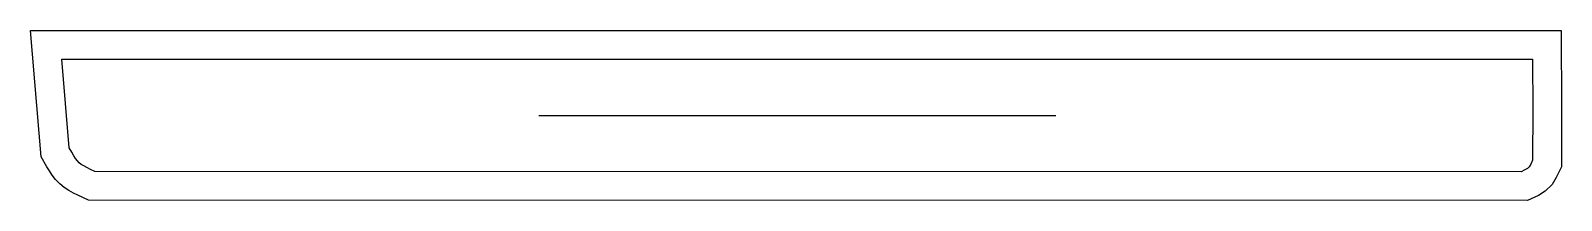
# Model space of a CAD drawing. Header units: inches. Extents: x 0 to 21, y 0 to 2.3.
import ezdxf

# ---------------------------------------------------------------- set-up
doc = ezdxf.new("R2010")
doc.units = ezdxf.units.IN

msp = doc.modelspace()

# ---------------------------------------------------------------- linework, layer by layer
at = {"layer": 'T001L001'}
for points in [[(0, 2.332), (20.976, 2.332), (20.978, 1.245), (20.978, 0.463), (20.907, 0.313), (20.851, 0.219), (20.757, 0.125), (20.663, 0.07), (20.513, 0), (0.791, 0.002), (0.645, 0.072), (0.586, 0.102), (0.525, 0.135), (0.462, 0.176), (0.399, 0.228), (0.342, 0.287), (0.296, 0.347), (0.258, 0.405), (0.224, 0.462), (0.144, 0.6), (0, 2.332)], [(0.427, 1.939), (20.583, 1.939), (20.585, 1.245), (20.584, 0.551), (20.559, 0.498), (20.538, 0.463), (20.514, 0.439), (20.479, 0.418), (20.426, 0.393), (0.88, 0.396), (0.819, 0.425), (0.769, 0.45), (0.728, 0.473), (0.695, 0.494), (0.667, 0.518), (0.641, 0.544), (0.617, 0.575), (0.592, 0.614), (0.563, 0.662), (0.529, 0.721), (0.427, 1.939)], [(6.963, 1.166), (14.049, 1.166)]]:
    msp.add_lwpolyline(points, dxfattribs=at)

doc.saveas('drawing.dxf')
